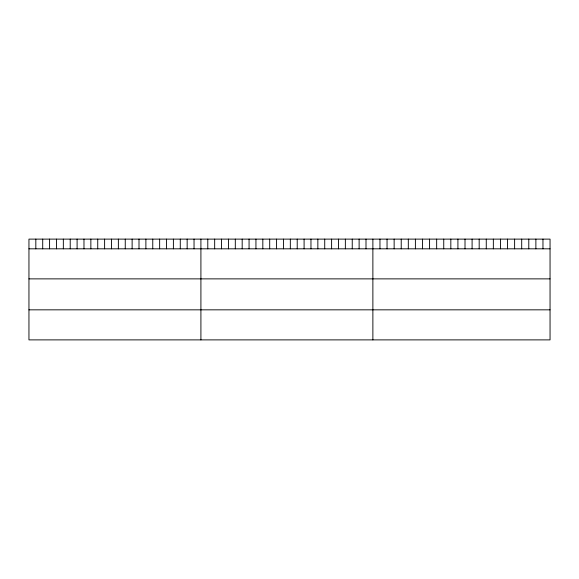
<?xml version="1.0" encoding="UTF-8"?>
<svg xmlns="http://www.w3.org/2000/svg" width="579" height="579" viewBox="0 0 579 579"><rect width="100%" height="100%" fill="white"/><g stroke="black" fill="none" stroke-linecap="round" stroke-linejoin="round"><path stroke-width="0.87" d="M550.05 248.818L550.05 339.887L28.95 339.887L28.95 239.113L550.05 239.113L550.05 248.818L28.95 248.818M28.95 278.875L550.05 278.875M28.95 309.837L550.05 309.837M542.964 239.113L542.964 248.818M535.879 239.113L535.879 248.818M528.786 239.113L528.786 248.818M521.701 239.113L521.701 248.818M514.615 239.113L514.615 248.818M507.53 239.113L507.53 248.818M500.444 239.113L500.444 248.818M493.351 239.113L493.351 248.818M486.266 239.113L486.266 248.818M479.18 239.113L479.18 248.818M472.095 239.113L472.095 248.818M465.009 239.113L465.009 248.818M457.917 239.113L457.917 248.818M450.831 239.113L450.831 248.818M443.746 239.113L443.746 248.818M436.66 239.113L436.66 248.818M429.575 239.113L429.575 248.818M422.482 239.113L422.482 248.818M415.396 239.113L415.396 248.818M408.311 239.113L408.311 248.818M401.225 239.113L401.225 248.818M394.14 239.113L394.14 248.818M387.047 239.113L387.047 248.818M379.962 239.113L379.962 248.818M372.876 239.113L372.876 339.887M366 239.113L366 248.818M359.118 239.113L359.118 248.818M352.242 239.113L352.242 248.818M345.359 239.113L345.359 248.818M338.483 239.113L338.483 248.818M331.608 239.113L331.608 248.818M324.725 239.113L324.725 248.818M317.849 239.113L317.849 248.818M310.966 239.113L310.966 248.818M304.091 239.113L304.091 248.818M297.215 239.113L297.215 248.818M290.332 239.113L290.332 248.818M283.457 239.113L283.457 248.818M276.574 239.113L276.574 248.818M269.698 239.113L269.698 248.818M262.823 239.113L262.823 248.818M255.94 239.113L255.94 248.818M249.064 239.113L249.064 248.818M242.181 239.113L242.181 248.818M235.306 239.113L235.306 248.818M228.43 239.113L228.43 248.818M221.547 239.113L221.547 248.818M214.671 239.113L214.671 248.818M207.789 239.113L207.789 248.818M200.913 239.113L200.913 339.887M194.037 239.113L194.037 248.818M187.155 239.113L187.155 248.818M180.279 239.113L180.279 248.818M173.396 239.113L173.396 248.818M166.52 239.113L166.52 248.818M159.645 239.113L159.645 248.818M152.762 239.113L152.762 248.818M145.886 239.113L145.886 248.818M139.003 239.113L139.003 248.818M132.128 239.113L132.128 248.818M125.252 239.113L125.252 248.818M118.369 239.113L118.369 248.818M111.494 239.113L111.494 248.818M104.611 239.113L104.611 248.818M97.735 239.113L97.735 248.818M90.86 239.113L90.86 248.818M83.977 239.113L83.977 248.818M77.101 239.113L77.101 248.818M70.218 239.113L70.218 248.818M63.343 239.113L63.343 248.818M56.467 239.113L56.467 248.818M49.584 239.113L49.584 248.818M42.708 239.113L42.708 248.818M35.826 239.113L35.826 248.818"/></g></svg>
